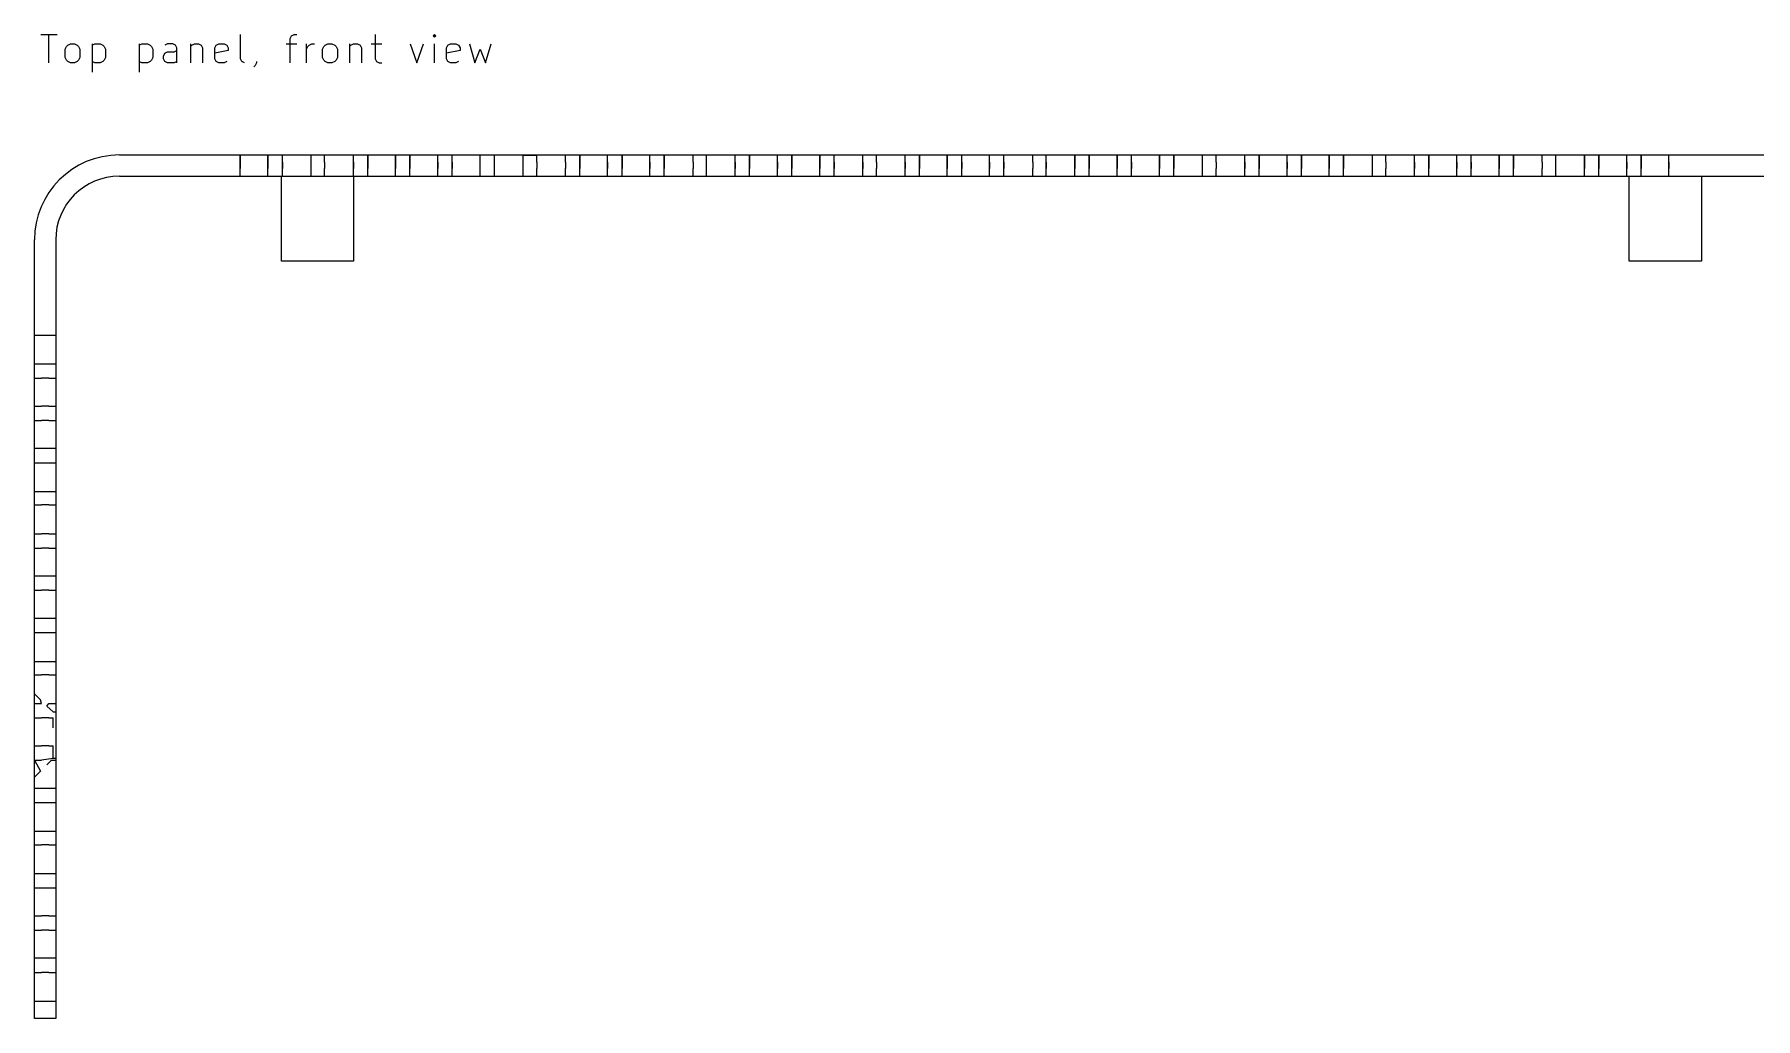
# Model space of a CAD drawing. Extents: x 184 to 644, y -178 to 161.
# Drawn here: x 293.5 to 415.1, y 91.5 to 161 of the extents above; entities that cross this region are included whole.
import ezdxf

# ---------------------------------------------------------------- set-up
doc = ezdxf.new("R2010")
doc.units = 0
doc.layers.add('BLACK', color=7, linetype='CONTINUOUS')

msp = doc.modelspace()

# ---------------------------------------------------------------- linework, layer by layer
at = {"layer": 'BLACK', "linetype": 'CONTINUOUS'}
for p, q in [((293.953633, 161.015561), (295.09649, 161.015561)), ((294.525061, 159.015561), (294.525061, 161.015561)), ((308.048873, 159.301276), (308.048873, 161.015561)), ((311.572683, 160.729847), (311.667921, 160.920323)), ((311.572683, 159.015561), (311.572683, 160.729847)), ((311.667921, 160.920323), (311.858397, 161.015561)), ((311.858397, 161.015561), (312.048873, 161.015561)), ((317.572683, 161.015561), (317.572683, 159.301276)), ((321.76316, 161.015561), (321.667922, 160.920323)), ((321.667922, 160.920323), (321.76316, 160.825085)), ((321.858398, 160.920323), (321.76316, 161.015561)), ((321.76316, 161.015561), (321.76316, 160.825085)), ((321.76316, 160.825085), (321.858398, 160.920323)), ((295.667919, 159.967942), (295.763157, 160.158419)), ((295.667919, 159.396514), (295.667919, 159.967942)), ((295.763157, 159.206038), (295.667919, 159.396514)), ((295.763157, 160.158419), (295.858395, 160.253657)), ((295.858395, 160.253657), (296.048871, 160.348895)), ((296.048871, 160.348895), (296.334586, 160.348895)), ((296.334586, 160.348895), (296.525062, 160.253657)), ((296.525062, 160.253657), (296.6203, 160.158419)), ((296.6203, 160.158419), (296.715538, 159.967942)), ((296.715538, 159.396514), (296.6203, 159.206038)), ((296.715538, 159.967942), (296.715538, 159.396514)), ((297.572681, 160.348895), (297.572681, 158.348895)), ((297.572681, 160.253657), (297.763157, 160.348895)), ((297.763157, 160.348895), (298.14411, 160.348895)), ((298.14411, 160.348895), (298.334586, 160.253657)), ((298.334586, 160.253657), (298.429824, 160.158419)), ((298.429824, 160.158419), (298.525062, 159.967942)), ((298.525062, 159.396514), (298.429824, 159.206038)), ((298.525062, 159.967942), (298.525062, 159.396514)), ((300.906015, 160.348895), (300.906015, 158.348895)), ((300.906015, 160.253657), (301.096491, 160.348895)), ((301.096491, 160.348895), (301.477444, 160.348895)), ((301.477444, 160.348895), (301.66792, 160.253657)), ((301.66792, 160.253657), (301.763158, 160.158419)), ((301.763158, 160.158419), (301.858396, 159.967942)), ((301.858396, 159.396514), (301.763158, 159.206038)), ((301.858396, 159.967942), (301.858396, 159.396514)), ((302.620301, 159.491752), (302.715539, 159.682228)), ((302.620301, 159.301276), (302.620301, 159.491752)), ((302.906015, 160.348895), (302.715539, 160.253657)), ((302.715539, 159.682228), (302.906015, 159.777466)), ((303.286968, 160.348895), (302.906015, 160.348895)), ((302.906015, 159.777466), (303.382206, 159.777466)), ((303.477444, 160.253657), (303.286968, 160.348895)), ((303.382206, 159.777466), (303.572682, 159.872704)), ((303.572682, 160.06318), (303.477444, 160.253657)), ((303.572682, 159.015561), (303.572682, 160.06318)), ((304.525063, 160.348895), (304.525063, 159.015561)), ((304.525063, 160.158419), (304.620301, 160.253657)), ((304.620301, 160.253657), (304.810777, 160.348895)), ((304.810777, 160.348895), (305.096492, 160.348895)), ((305.096492, 160.348895), (305.286968, 160.253657)), ((305.286968, 160.253657), (305.382206, 160.06318)), ((305.382206, 160.06318), (305.382206, 159.015561)), ((306.239349, 160.06318), (306.334587, 160.253657)), ((306.239349, 159.301276), (306.239349, 160.06318)), ((307.19173, 159.872704), (306.239349, 159.682228)), ((306.334587, 160.253657), (306.525063, 160.348895)), ((306.525063, 160.348895), (306.906016, 160.348895)), ((306.906016, 160.348895), (307.096492, 160.253657)), ((307.096492, 160.253657), (307.19173, 160.06318)), ((307.19173, 160.06318), (307.19173, 159.872704)), ((311.286969, 160.348895), (312.048873, 160.348895)), ((312.71554, 159.015561), (312.71554, 160.348895)), ((312.71554, 159.967942), (312.810778, 160.158419)), ((312.810778, 160.158419), (312.906016, 160.253657)), ((312.906016, 160.253657), (313.096492, 160.348895)), ((313.096492, 160.348895), (313.286969, 160.348895)), ((313.858397, 159.967942), (313.953635, 160.158419)), ((313.858397, 159.396514), (313.858397, 159.967942)), ((313.953635, 159.206038), (313.858397, 159.396514)), ((313.953635, 160.158419), (314.048873, 160.253657)), ((314.048873, 160.253657), (314.239349, 160.348895)), ((314.239349, 160.348895), (314.525064, 160.348895)), ((314.525064, 160.348895), (314.71554, 160.253657)), ((314.71554, 160.253657), (314.810778, 160.158419)), ((314.810778, 160.158419), (314.906016, 159.967942)), ((314.906016, 159.396514), (314.810778, 159.206038)), ((314.906016, 159.967942), (314.906016, 159.396514)), ((315.763159, 160.348895), (315.763159, 159.015561)), ((315.763159, 160.158419), (315.858397, 160.253657)), ((315.858397, 160.253657), (316.048873, 160.348895)), ((316.048873, 160.348895), (316.334588, 160.348895)), ((316.334588, 160.348895), (316.525064, 160.253657)), ((316.525064, 160.253657), (316.620302, 160.06318)), ((316.620302, 160.06318), (316.620302, 159.015561)), ((317.286969, 160.348895), (318.048873, 160.348895)), ((320.048874, 160.348895), (320.525064, 159.015561)), ((320.525064, 159.015561), (321.001255, 160.348895)), ((321.76316, 159.015561), (321.76316, 160.348895)), ((322.620303, 160.06318), (322.715541, 160.253657)), ((322.620303, 159.301276), (322.620303, 160.06318)), ((323.572684, 159.872704), (322.620303, 159.682228)), ((322.715541, 160.253657), (322.906017, 160.348895)), ((322.906017, 160.348895), (323.28697, 160.348895)), ((323.28697, 160.348895), (323.477446, 160.253657)), ((323.477446, 160.253657), (323.572684, 160.06318)), ((323.572684, 160.06318), (323.572684, 159.872704)), ((324.239351, 160.348895), (324.620303, 159.015561)), ((324.620303, 159.015561), (325.001256, 159.967942)), ((325.001256, 159.967942), (325.382208, 159.015561)), ((325.382208, 159.015561), (325.76316, 160.348895)), ((295.858395, 159.1108), (295.763157, 159.206038)), ((296.048871, 159.015561), (295.858395, 159.1108)), ((296.334586, 159.015561), (296.048871, 159.015561)), ((296.525062, 159.1108), (296.334586, 159.015561)), ((296.6203, 159.206038), (296.525062, 159.1108)), ((297.763157, 159.015561), (297.572681, 159.1108)), ((298.14411, 159.015561), (297.763157, 159.015561)), ((298.334586, 159.1108), (298.14411, 159.015561)), ((298.429824, 159.206038), (298.334586, 159.1108)), ((301.096491, 159.015561), (300.906015, 159.1108)), ((301.477444, 159.015561), (301.096491, 159.015561)), ((301.66792, 159.1108), (301.477444, 159.015561)), ((301.763158, 159.206038), (301.66792, 159.1108)), ((302.715539, 159.1108), (302.620301, 159.301276)), ((302.906015, 159.015561), (302.715539, 159.1108)), ((303.382206, 159.015561), (302.906015, 159.015561)), ((303.572682, 159.1108), (303.382206, 159.015561)), ((306.334587, 159.1108), (306.239349, 159.301276)), ((306.525063, 159.015561), (306.334587, 159.1108)), ((306.906016, 159.015561), (306.525063, 159.015561)), ((307.096492, 159.1108), (306.906016, 159.015561)), ((308.144111, 159.1108), (308.048873, 159.301276)), ((308.334587, 159.015561), (308.144111, 159.1108)), ((309.096492, 158.825085), (309.001254, 158.729847)), ((309.19173, 159.015561), (309.096492, 158.825085)), ((309.19173, 159.1108), (309.19173, 159.015561)), ((314.048873, 159.1108), (313.953635, 159.206038)), ((314.239349, 159.015561), (314.048873, 159.1108)), ((314.525064, 159.015561), (314.239349, 159.015561)), ((314.71554, 159.1108), (314.525064, 159.015561)), ((314.810778, 159.206038), (314.71554, 159.1108)), ((317.572683, 159.301276), (317.667921, 159.1108)), ((317.667921, 159.1108), (317.858397, 159.015561)), ((317.858397, 159.015561), (318.048873, 159.015561)), ((322.715541, 159.1108), (322.620303, 159.301276)), ((322.906017, 159.015561), (322.715541, 159.1108)), ((323.28697, 159.015561), (322.906017, 159.015561)), ((323.477446, 159.1108), (323.28697, 159.015561)), ((299.5, 152.5), (543, 152.5)), ((308.035216, 152.490266), (308.035216, 151.537733)), ((308.035216, 151.982267), (308.035216, 152.490266)), ((310.003718, 151.982267), (310.003718, 152.490266)), ((310.003718, 152.490266), (310.003718, 151.537733)), ((311.019716, 151.982267), (311.019716, 152.490266)), ((313.051715, 151.982267), (313.051715, 152.490266)), ((314.00422, 151.982267), (314.00422, 152.490266)), ((316.036198, 151.982267), (316.036198, 152.490266)), ((317.052196, 151.982267), (317.052196, 152.490266)), ((317.052196, 152.490266), (317.052196, 151.537733)), ((319.020699, 151.982267), (319.020699, 152.490266)), ((319.020699, 152.490266), (319.020699, 151.537733)), ((320.036696, 152.490266), (320.036696, 151.537733)), ((320.036696, 151.982267), (320.036696, 152.490266)), ((322.005199, 151.982267), (322.005199, 152.490266)), ((323.021197, 151.982267), (323.021197, 152.490266)), ((324.989678, 151.791781), (324.989678, 152.490266)), ((326.00568, 151.982267), (326.00568, 152.490266)), ((328.037679, 151.982267), (328.037679, 152.490266)), ((328.037679, 152.490266), (328.99018, 152.490266)), ((328.99018, 151.982267), (328.99018, 152.490266)), ((331.022179, 151.982267), (331.022179, 152.490266)), ((332.038177, 151.982267), (332.038177, 152.490266)), ((332.038177, 152.490266), (332.038177, 151.537733)), ((334.006659, 151.982267), (334.006659, 152.490266)), ((335.022656, 151.982267), (335.022656, 152.490266)), ((335.022656, 152.490266), (335.022656, 151.537733)), ((336.991159, 151.982267), (336.991159, 152.490266)), ((338.007157, 151.982267), (338.007157, 152.490266)), ((338.007157, 152.490266), (338.007157, 151.537733)), ((340.039156, 151.982267), (340.039156, 152.490266)), ((340.991661, 151.982267), (340.991661, 152.490266)), ((343.023639, 151.982267), (343.023639, 152.490266)), ((344.039636, 151.982267), (344.039636, 152.490266)), ((344.039636, 152.490266), (344.039636, 151.537733)), ((346.008139, 151.982267), (346.008139, 152.490266)), ((347.024137, 152.490266), (347.024137, 151.537733)), ((347.024137, 151.982267), (347.024137, 152.490266)), ((348.99264, 152.490266), (348.99264, 151.537733)), ((348.99264, 151.982267), (348.99264, 152.490266)), ((350.008637, 151.982267), (350.008637, 152.490266)), ((352.040615, 151.982267), (352.040615, 152.490266)), ((352.99312, 151.982267), (352.99312, 152.490266)), ((355.025119, 151.982267), (355.025119, 152.490266)), ((356.041117, 152.490266), (356.041117, 151.537733)), ((356.041117, 151.982267), (356.041117, 152.490266)), ((358.00962, 152.490266), (358.00962, 151.537733)), ((358.00962, 151.982267), (358.00962, 152.490266)), ((359.025617, 151.982267), (359.025617, 152.490266)), ((360.994099, 151.982267), (360.994099, 152.490266)), ((362.010097, 151.982267), (362.010097, 152.490266)), ((364.042096, 151.982267), (364.042096, 152.490266)), ((364.994597, 151.982267), (364.994597, 152.490266)), ((367.026596, 151.982267), (367.026596, 152.490266)), ((367.026596, 152.490266), (367.026596, 151.537733)), ((368.042598, 152.490266), (368.042598, 151.537733)), ((368.042598, 151.982267), (368.042598, 152.490266)), ((370.011079, 152.490266), (370.011079, 151.537733)), ((370.011079, 151.982267), (370.011079, 152.490266)), ((371.027077, 151.982267), (371.027077, 152.490266)), ((372.99558, 152.490266), (372.99558, 151.537733)), ((372.99558, 151.982267), (372.99558, 152.490266)), ((374.011577, 152.490266), (374.011577, 151.537733)), ((374.011577, 151.982267), (374.011577, 152.490266)), ((376.043576, 151.982267), (376.043576, 152.490266)), ((376.996078, 151.982267), (376.996078, 152.490266)), ((379.028056, 151.982267), (379.028056, 152.490266)), ((380.044057, 151.982267), (380.044057, 152.490266)), ((380.044057, 152.490266), (380.044057, 151.537733)), ((382.01256, 151.982267), (382.01256, 152.490266)), ((383.028558, 152.490266), (383.028558, 151.537733)), ((383.028558, 151.982267), (383.028558, 152.490266)), ((384.99706, 151.982267), (384.99706, 152.490266)), ((384.99706, 152.490266), (384.99706, 151.537733)), ((386.013058, 152.490266), (386.013058, 151.537733)), ((386.013058, 151.982267), (386.013058, 152.490266)), ((388.045036, 151.982267), (388.045036, 152.490266)), ((388.997537, 151.982267), (388.997537, 152.490266)), ((391.029536, 151.982267), (391.029536, 152.490266)), ((392.045538, 151.982267), (392.045538, 152.490266)), ((392.045538, 152.490266), (392.045538, 151.537733)), ((394.014037, 151.982267), (394.014037, 152.490266)), ((395.030038, 151.982267), (395.030038, 152.490266)), ((396.99852, 152.490266), (396.99852, 151.537733)), ((396.99852, 151.982267), (396.99852, 152.490266)), ((398.014517, 151.982267), (398.014517, 152.490266)), ((398.014517, 152.490266), (398.014517, 151.537733)), ((400.046516, 151.982267), (400.046516, 152.490266)), ((400.999018, 151.982267), (400.999018, 152.490266)), ((403.031017, 151.982267), (403.031017, 152.490266)), ((403.031017, 152.490266), (403.031017, 151.537733)), ((404.047018, 151.982267), (404.047018, 152.490266)), ((404.047018, 152.490266), (404.047018, 151.537733)), ((406.015496, 151.982267), (406.015496, 152.490266)), ((407.031498, 152.490266), (407.031498, 151.537733)), ((407.031498, 151.982267), (407.031498, 152.490266)), ((409, 151.982267), (409, 152.490266)), ((299.5, 151), (543, 151)), ((308.035216, 151.537733), (308.035216, 151.982267)), ((308.035216, 151.029769), (308.035216, 151.537733)), ((310.003718, 151.537733), (310.003718, 151.982267)), ((310.003718, 151.029769), (310.003718, 151.537733)), ((310.95, 151), (316.05, 151)), ((310.95, 145), (310.95, 151)), ((311.019716, 151.029769), (311.019716, 151.982267)), ((311.019716, 151.982267), (311.019716, 151.537733)), ((311.019716, 151.029769), (311.019716, 151.537733)), ((313.051715, 151.537733), (313.051715, 151.982267)), ((313.051715, 151.029769), (313.051715, 151.537733)), ((314.00422, 151.982267), (314.00422, 151.537733)), ((314.00422, 151.029769), (314.00422, 151.537733)), ((316.036198, 151.982267), (316.036198, 151.537733)), ((316.036198, 151.029769), (316.036198, 151.982267)), ((316.036198, 151.029769), (316.036198, 151.537733)), ((316.05, 151), (316.05, 145)), ((317.052196, 151.537733), (317.052196, 151.982267)), ((317.052196, 151.029769), (317.052196, 151.537733)), ((319.020699, 151.537733), (319.020699, 151.982267)), ((319.020699, 151.029769), (319.020699, 151.537733)), ((320.036696, 151.537733), (320.036696, 151.982267)), ((320.036696, 151.029769), (320.036696, 151.537733)), ((322.005199, 151.029769), (322.005199, 151.982267)), ((322.005199, 151.982267), (322.005199, 151.537733)), ((322.005199, 151.029769), (322.005199, 151.537733)), ((323.021197, 151.029769), (323.021197, 151.982267)), ((323.021197, 151.982267), (323.021197, 151.537733)), ((323.021197, 151.029769), (323.021197, 151.537733)), ((324.989678, 151.029769), (324.989678, 151.982267)), ((324.989678, 151.029769), (324.989678, 151.537733)), ((326.00568, 151.537733), (326.00568, 151.982267)), ((326.00568, 151.006898), (326.00568, 151.537733)), ((328.037679, 151.537733), (328.037679, 151.982267)), ((328.037679, 151.006898), (328.037679, 151.537733)), ((328.99018, 151.982267), (328.99018, 151.537733)), ((328.99018, 151.029769), (328.99018, 151.537733)), ((331.022179, 151.982267), (331.022179, 151.537733)), ((331.022179, 151.029769), (331.022179, 151.537733)), ((332.038177, 151.537733), (332.038177, 151.982267)), ((332.038177, 151.029769), (332.038177, 151.537733)), ((334.006659, 151.982267), (334.006659, 151.537733)), ((334.006659, 151.029769), (334.006659, 151.982267)), ((334.006659, 151.029769), (334.006659, 151.537733)), ((335.022656, 151.537733), (335.022656, 151.982267)), ((335.022656, 151.029769), (335.022656, 151.537733)), ((336.991159, 151.029769), (336.991159, 151.982267)), ((336.991159, 151.982267), (336.991159, 151.537733)), ((336.991159, 151.029769), (336.991159, 151.537733)), ((338.007157, 151.537733), (338.007157, 151.982267)), ((338.007157, 151.029769), (338.007157, 151.537733)), ((340.039156, 151.982267), (340.039156, 151.537733)), ((340.039156, 151.029769), (340.039156, 151.537733)), ((340.991661, 151.537733), (340.991661, 151.982267)), ((340.991661, 151.029769), (340.991661, 151.537733)), ((343.023639, 151.982267), (343.023639, 151.537733)), ((343.023639, 151.029769), (343.023639, 151.982267)), ((343.023639, 151.029769), (343.023639, 151.537733)), ((344.039636, 151.537733), (344.039636, 151.982267)), ((344.039636, 151.029769), (344.039636, 151.537733)), ((346.008139, 151.982267), (346.008139, 151.537733)), ((346.008139, 151.029769), (346.008139, 151.982267)), ((346.008139, 151.029769), (346.008139, 151.537733)), ((347.024137, 151.537733), (347.024137, 151.982267)), ((347.024137, 151.029769), (347.024137, 151.537733)), ((348.99264, 151.537733), (348.99264, 151.982267)), ((348.99264, 151.029769), (348.99264, 151.537733)), ((350.008637, 151.029769), (350.008637, 151.982267)), ((350.008637, 151.982267), (350.008637, 151.537733)), ((350.008637, 151.029769), (350.008637, 151.537733)), ((352.040615, 151.029769), (352.040615, 151.982267)), ((352.040615, 151.982267), (352.040615, 151.537733)), ((352.040615, 151.029769), (352.040615, 151.537733)), ((352.99312, 151.982267), (352.99312, 151.537733)), ((352.99312, 151.029769), (352.99312, 151.537733)), ((355.025119, 151.982267), (355.025119, 151.537733)), ((355.025119, 151.029769), (355.025119, 151.982267)), ((355.025119, 151.029769), (355.025119, 151.537733)), ((356.041117, 151.537733), (356.041117, 151.982267)), ((356.041117, 151.029769), (356.041117, 151.537733)), ((358.00962, 151.537733), (358.00962, 151.982267)), ((358.00962, 151.029769), (358.00962, 151.537733)), ((359.025617, 151.029769), (359.025617, 151.982267)), ((359.025617, 151.982267), (359.025617, 151.537733)), ((359.025617, 151.029769), (359.025617, 151.537733)), ((360.994099, 151.982267), (360.994099, 151.537733)), ((360.994099, 151.029769), (360.994099, 151.982267)), ((360.994099, 151.029769), (360.994099, 151.537733)), ((362.010097, 151.982267), (362.010097, 151.537733)), ((362.010097, 151.029769), (362.010097, 151.982267)), ((362.010097, 151.029769), (362.010097, 151.537733)), ((364.042096, 151.982267), (364.042096, 151.537733)), ((364.042096, 151.029769), (364.042096, 151.537733)), ((364.994597, 151.982267), (364.994597, 151.537733)), ((364.994597, 151.029769), (364.994597, 151.982267)), ((364.994597, 151.029769), (364.994597, 151.537733)), ((367.026596, 151.537733), (367.026596, 151.982267)), ((367.026596, 151.029769), (367.026596, 151.537733)), ((368.042598, 151.537733), (368.042598, 151.982267)), ((368.042598, 151.029769), (368.042598, 151.537733)), ((370.011079, 151.537733), (370.011079, 151.982267)), ((370.011079, 151.029769), (370.011079, 151.537733)), ((371.027077, 151.029769), (371.027077, 151.982267)), ((371.027077, 151.982267), (371.027077, 151.537733)), ((371.027077, 151.029769), (371.027077, 151.537733)), ((372.99558, 151.537733), (372.99558, 151.982267)), ((372.99558, 151.029769), (372.99558, 151.537733)), ((374.011577, 151.537733), (374.011577, 151.982267)), ((374.011577, 151.029769), (374.011577, 151.537733)), ((376.043576, 151.537733), (376.043576, 151.982267)), ((376.043576, 151.029769), (376.043576, 151.537733)), ((376.996078, 151.982267), (376.996078, 151.537733)), ((376.996078, 151.029769), (376.996078, 151.537733)), ((379.028056, 151.029769), (379.028056, 151.982267)), ((379.028056, 151.982267), (379.028056, 151.537733)), ((379.028056, 151.029769), (379.028056, 151.537733)), ((380.044057, 151.537733), (380.044057, 151.982267)), ((380.044057, 151.029769), (380.044057, 151.537733)), ((382.01256, 151.029769), (382.01256, 151.982267)), ((382.01256, 151.982267), (382.01256, 151.537733)), ((382.01256, 151.029769), (382.01256, 151.537733)), ((383.028558, 151.537733), (383.028558, 151.982267)), ((383.028558, 151.029769), (383.028558, 151.537733)), ((384.99706, 151.537733), (384.99706, 151.982267)), ((384.99706, 151.029769), (384.99706, 151.537733)), ((386.013058, 151.537733), (386.013058, 151.982267)), ((386.013058, 151.029769), (386.013058, 151.537733)), ((388.045036, 151.537733), (388.045036, 151.982267)), ((388.045036, 151.029769), (388.045036, 151.537733)), ((388.997537, 151.982267), (388.997537, 151.537733)), ((388.997537, 151.029769), (388.997537, 151.537733)), ((391.029536, 151.029769), (391.029536, 151.982267)), ((391.029536, 151.982267), (391.029536, 151.537733)), ((391.029536, 151.029769), (391.029536, 151.537733)), ((392.045538, 151.537733), (392.045538, 151.982267)), ((392.045538, 151.029769), (392.045538, 151.537733)), ((394.014037, 151.982267), (394.014037, 151.537733)), ((394.014037, 151.029769), (394.014037, 151.982267)), ((394.014037, 151.029769), (394.014037, 151.537733)), ((395.030038, 151.029769), (395.030038, 151.982267)), ((395.030038, 151.982267), (395.030038, 151.537733)), ((395.030038, 151.029769), (395.030038, 151.537733)), ((396.99852, 151.537733), (396.99852, 151.982267)), ((396.99852, 151.029769), (396.99852, 151.537733)), ((398.014517, 151.537733), (398.014517, 151.982267)), ((398.014517, 151.029769), (398.014517, 151.537733)), ((400.046516, 151.982267), (400.046516, 151.537733)), ((400.046516, 151.029769), (400.046516, 151.537733)), ((400.999018, 151.537733), (400.999018, 151.982267)), ((400.999018, 151.029769), (400.999018, 151.537733)), ((403.031017, 151.537733), (403.031017, 151.982267)), ((403.031017, 151.029769), (403.031017, 151.537733)), ((404.047018, 151.537733), (404.047018, 151.982267)), ((404.047018, 151.029769), (404.047018, 151.537733)), ((406.015496, 151.029769), (406.015496, 151.982267)), ((406.015496, 151.982267), (406.015496, 151.537733)), ((406.015496, 151.029769), (406.015496, 151.537733)), ((406.2, 151), (411.3, 151)), ((406.2, 145), (406.2, 151)), ((407.031498, 151.537733), (407.031498, 151.982267)), ((407.031498, 151.029769), (407.031498, 151.537733)), ((409, 151.982267), (409, 151.537733)), ((409, 151.029769), (409, 151.982267)), ((409, 151.029769), (409, 151.537733)), ((411.3, 151), (411.3, 145)), ((293.5, 91.5), (293.5, 146.5)), ((295, 146.5), (295, 91.5)), ((316.05, 145), (310.95, 145)), ((411.3, 145), (406.2, 145)), ((293.5, 139.783396), (294, 139.783396)), ((294, 139.783396), (294.507998, 139.783396)), ((294.507998, 139.783396), (295, 139.783396)), ((293.5, 137.7514), (294, 137.7514)), ((294, 137.7514), (294.507998, 137.7514)), ((294.507998, 137.7514), (295, 137.7514)), ((293.5, 136.735403), (294, 136.735403)), ((294.507998, 136.735403), (294, 136.735403)), ((294.507998, 136.735403), (295, 136.735403)), ((293.5, 134.766907), (294.004, 134.766907)), ((294.507998, 134.766907), (294, 134.766907)), ((294.507998, 134.766907), (295, 134.766907)), ((293.5, 133.750909), (294.004, 133.750909)), ((294.507998, 133.750909), (294, 133.750909)), ((294.507998, 133.750909), (295, 133.750909)), ((293.5, 131.782413), (294.004, 131.782413)), ((294, 131.782413), (294.507998, 131.782413)), ((294.507998, 131.782413), (295, 131.782413)), ((293.5, 130.766416), (294.004, 130.766416)), ((294, 130.766416), (294.507998, 130.766416)), ((294.507998, 130.766416), (295, 130.766416)), ((293.5, 128.73442), (294.004, 128.73442)), ((293.5, 127.781922), (294.004, 127.781922)), ((294, 128.73442), (294.507998, 128.73442)), ((294.507998, 127.781922), (294, 127.781922)), ((294.507998, 128.73442), (295, 128.73442)), ((294.507998, 127.781922), (295, 127.781922)), ((293.5, 125.749927), (294.004, 125.749927)), ((294.507998, 125.749927), (294, 125.749927)), ((294.507998, 125.749927), (295, 125.749927)), ((293.5, 124.733929), (294.004, 124.733929)), ((294.507998, 124.733929), (294, 124.733929)), ((294.507998, 124.733929), (295, 124.733929)), ((293.5, 122.765433), (294.004, 122.765433)), ((293.5, 121.749436), (294.004, 121.749436)), ((294, 122.765433), (294.507998, 122.765433)), ((294.507998, 121.749436), (294, 121.749436)), ((294.507998, 122.765433), (295, 122.765433)), ((294.507998, 121.749436), (295, 121.749436)), ((293.5, 119.780905), (294.004, 119.780905)), ((294, 119.780905), (294.507998, 119.780905)), ((294.507998, 119.780905), (295, 119.780905)), ((293.5, 118.764977), (294.004, 118.764977)), ((294, 118.764977), (294.507998, 118.764977)), ((294.507998, 118.764977), (295, 118.764977)), ((293.5, 116.732982), (294.004, 116.732982)), ((293.5, 115.780449), (294.004, 115.780449)), ((294, 116.732982), (294.507998, 116.732982)), ((294.507998, 115.780449), (294, 115.780449)), ((294.507998, 116.732982), (295, 116.732982)), ((294.507998, 115.780449), (295, 115.780449)), ((293.936503, 114.002488), (293.5, 114.446952)), ((293.5, 113.748453), (294, 113.748453)), ((294, 113.748453), (293.936503, 114.002488)), ((294.381002, 113.557989), (294.507998, 113.748453)), ((294.825505, 113.176954), (294.381002, 113.557989)), ((294.507998, 113.748453), (295, 113.748453)), ((294.825505, 113.176954), (295, 113.176954)), ((293.5, 112.732455), (294, 112.732455)), ((294.507998, 112.732455), (294, 112.732455)), ((294.507998, 112.732455), (294.825505, 112.732455)), ((294.825505, 112.033957), (294.825505, 112.732455)), ((293.5, 110.76396), (294, 110.76396)), ((294.507998, 110.76396), (294, 110.76396)), ((294.507998, 110.76396), (294.825505, 110.76396)), ((294.825505, 109.874962), (294.825505, 110.76396)), ((293.5, 109.747962), (293.936503, 108.985964)), ((293.5, 109.747962), (294, 109.747962)), ((294.825505, 109.874962), (294, 109.747962)), ((294.698504, 109.747962), (294.381002, 109.430463)), ((294.698504, 109.747962), (295, 109.747962)), ((295, 109.874962), (294.825505, 109.874962)), ((293.936503, 108.985964), (293.5, 108.541465)), ((293.5, 107.779466), (294.004, 107.779466)), ((294, 107.779466), (294.507998, 107.779466)), ((294.507998, 107.779466), (295, 107.779466)), ((293.5, 106.763469), (294.006, 106.763469)), ((294, 106.763469), (294.507998, 106.763469)), ((294.507998, 106.763469), (295, 106.763469)), ((293.5, 104.731473), (294.006, 104.731473)), ((294, 104.731473), (294.507998, 104.731473)), ((294.507998, 104.731473), (295, 104.731473)), ((293.5, 103.778975), (294.006, 103.778975)), ((294.507998, 103.778975), (294, 103.778975)), ((294.507998, 103.778975), (295, 103.778975)), ((293.5, 101.74698), (294.004, 101.74698)), ((294, 101.74698), (294.507998, 101.74698)), ((294.507998, 101.74698), (295, 101.74698)), ((293.498001, 100.730947), (294.006, 100.730947)), ((294, 100.730947), (294.507998, 100.730947)), ((294.507998, 100.730947), (295, 100.730947)), ((293.5, 98.762486), (294.004, 98.762486)), ((294.507998, 98.762486), (294, 98.762486)), ((294.507998, 98.762486), (295, 98.762486)), ((293.5, 97.746488), (294.004, 97.746488)), ((294.507998, 97.746488), (294, 97.746488)), ((294.507998, 97.746488), (295, 97.746488)), ((293.5, 95.777993), (294, 95.777993)), ((294, 95.777993), (294.507998, 95.777993)), ((294.507998, 95.777993), (295, 95.777993)), ((293.5, 94.761995), (294, 94.761995)), ((294.507998, 94.761995), (294, 94.761995)), ((294.507998, 94.761995), (295, 94.761995)), ((293.5, 92.73), (294, 92.73)), ((294, 92.73), (294.507998, 92.73)), ((294.507998, 92.73), (295, 92.73)), ((295, 91.5), (293.5, 91.5))]:
    msp.add_line(p, q, dxfattribs=at)
at = {"layer": 'BLACK'}
for radius in [6, 4.5]:
    msp.add_arc((299.5, 146.5), radius, 90, 180, dxfattribs=at)

doc.saveas('drawing.dxf')
